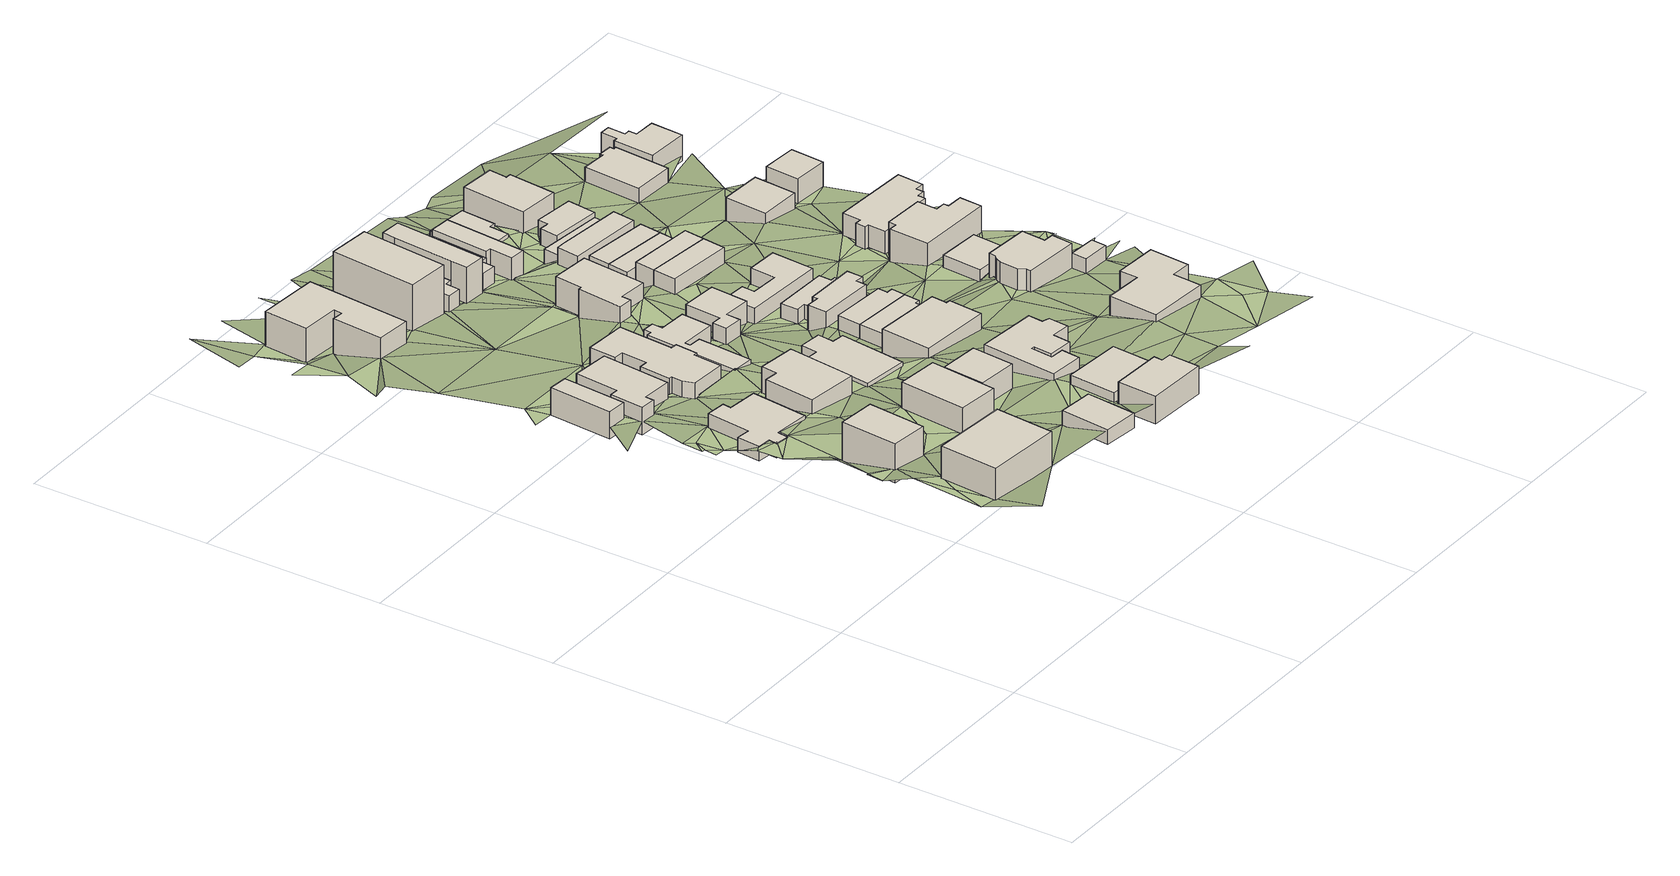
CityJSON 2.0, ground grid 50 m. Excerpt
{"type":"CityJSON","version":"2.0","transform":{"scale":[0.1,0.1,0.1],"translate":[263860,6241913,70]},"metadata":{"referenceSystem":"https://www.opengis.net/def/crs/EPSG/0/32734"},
"CityObjects":{
"building1":{"type":"Building","attributes":{"address":"Upper Cambridge Street Walmer Estate Cape Town","building":"house","building:levels":"3","footprint":{"type":"Polygon"},"plus_code":"CFX7XVXF+X6X","ground_height":111.59,"building_height":9.7,"roof_height":121.29},"geometry":[{"type":"Solid","lod":"1","boundaries":[[[[0,1,2,3]],[[1,4,5,2]],[[4,6,7,5]],[[6,0,3,7]],[[3,2,5,7]],[[6,4,1,0]]]]}]},
"building2":{"type":"Building","attributes":{"address":"22 Eden Road Walmer Estate Cape Town","building":"house","building:levels":"2","footprint":{"type":"Polygon"},"plus_code":"CFX6X7X4+X8X","ground_height":108.6,"building_height":6.9,"roof_height":115.5},"geometry":[{"type":"Solid","lod":"1","boundaries":[[[[8,9,10,11]],[[9,12,13,10]],[[12,14,15,13]],[[14,8,11,15]],[[11,10,13,15]],[[14,12,9,8]]]]}]},
"building3":{"type":"Building","attributes":{"address":"21 Eden Road Walmer Estate Cape Town","building":"house","building:levels":"1","footprint":{"type":"Polygon"},"plus_code":"CFX8XQXM+XQX","ground_height":100.11,"building_height":4.1,"roof_height":104.21},"geometry":[{"type":"Solid","lod":"1","boundaries":[[[[16,17,18,19]],[[17,20,21,18]],[[20,22,23,21]],[[22,24,25,23]],[[24,26,27,25]],[[26,28,29,27]],[[28,30,31,29]],[[30,32,33,31]],[[32,34,35,33]],[[34,36,37,35]],[[36,38,39,37]],[[38,16,19,39]],[[19,18,21,23,25,27,29,31,33,35,37,39]],[[38,36,34,32,30,28,26,24,22,20,17,16]]]]}]},
"building4":{"type":"Building","attributes":{"address":"92 Chester Road Walmer Estate Cape Town","building":"house","building:levels":"1","footprint":{"type":"Polygon"},"plus_code":"CCXQXFX4+XJV","ground_height":97.22,"building_height":4.1,"roof_height":101.32},"geometry":[{"type":"Solid","lod":"1","boundaries":[[[[40,41,42,43]],[[41,44,45,42]],[[44,46,47,45]],[[46,40,43,47]],[[43,42,45,47]],[[46,44,41,40]]]]}]},
"building5":{"type":"Building","attributes":{"address":"43 Upper Cambridge Street Walmer Estate Cape Town","building":"house","building:levels":"1","footprint":{"type":"Polygon"},"plus_code":"CGXXXPXM+XVX","ground_height":109.91,"building_height":4.1,"roof_height":114.01},"geometry":[{"type":"Solid","lod":"1","boundaries":[[[[48,49,50,51]],[[49,52,53,50]],[[52,54,55,53]],[[54,48,51,55]],[[51,50,53,55]],[[54,52,49,48]]]]}]},
"building6":{"type":"Building","attributes":{"address":"28 Eden Road Walmer Estate Cape Town","building":"house","building:levels":"2","footprint":{"type":"Polygon"},"plus_code":"CGXFXCX3+XGR","ground_height":107.46,"building_height":6.9,"roof_height":114.36},"geometry":[{"type":"Solid","lod":"1","boundaries":[[[[56,57,58,59]],[[57,60,61,58]],[[60,62,63,61]],[[62,56,59,63]],[[59,58,61,63]],[[62,60,57,56]]]]}]},
"building7":{"type":"Building","attributes":{"address":"94 Chester Road Walmer Estate Cape Town","building":"house","building:levels":"1","footprint":{"type":"Polygon"},"plus_code":"CFX9XGXM+XHV","ground_height":96.79,"building_height":4.1,"roof_height":100.89},"geometry":[{"type":"Solid","lod":"1","boundaries":[[[[64,65,66,67]],[[65,68,69,66]],[[68,70,71,69]],[[70,72,73,71]],[[72,74,75,73]],[[74,76,77,75]],[[76,78,79,77]],[[78,64,67,79]],[[67,66,69,71,73,75,77,79]],[[78,76,74,72,70,68,65,64]]]]}]},
"building8":{"type":"Building","attributes":{"address":"23 Eden Road Walmer Estate Cape Town","building":"house","building:levels":"2","footprint":{"type":"Polygon"},"plus_code":"CGX5XXX7+X3X","ground_height":100.11,"building_height":6.9,"roof_height":107.01},"geometry":[{"type":"Solid","lod":"1","boundaries":[[[[80,81,82,83]],[[81,84,85,82]],[[84,86,87,85]],[[86,88,89,87]],[[88,90,91,89]],[[90,80,83,91]],[[83,82,85,87,89,91]],[[90,88,86,84,81,80]]]]}]},
"building9":{"type":"Building","attributes":{"address":"30 Eden Road Walmer Estate Cape Town","building":"house","building:levels":"2","footprint":{"type":"Polygon"},"plus_code":"CHX5X6XF+XQR","ground_height":105.94,"building_height":6.9,"roof_height":112.84},"geometry":[{"type":"Solid","lod":"1","boundaries":[[[[92,93,94,95]],[[93,96,97,94]],[[96,98,99,97]],[[98,92,95,99]],[[95,94,97,99]],[[98,96,93,92]]]]}]},
"building10":{"type":"Building","attributes":{"address":"96 Chester Road Walmer Estate Cape Town","building":"house","building:levels":"1","footprint":{"type":"Polygon"},"plus_code":"CFXXXPX4+XXV","ground_height":96.79,"building_height":4.1,"roof_height":100.89},"geometry":[{"type":"Solid","lod":"1","boundaries":[[[[100,101,102,103]],[[101,104,105,102]],[[104,106,107,105]],[[106,108,109,107]],[[108,110,111,109]],[[110,112,113,111]],[[112,114,115,113]],[[114,116,117,115]],[[116,118,119,117]],[[118,120,121,119]],[[120,122,123,121]],[[122,124,125,123]],[[124,126,127,125]],[[126,128,129,127]],[[128,100,103,129]],[[103,102,105,107,109,111,113,115,117,119,121,123,125,127,129]],[[128,126,124,122,120,118,116,114,112,110,108,106,104,101,100]]]]}]},
"building11":{"type":"Building","attributes":{"address":"94 Upper Melbourne Road Walmer Estate Cape Town","building":"house","building:levels":"1","footprint":{"type":"Polygon"},"plus_code":"CHXXXRXX+XHV","ground_height":111.67,"building_height":4.1,"roof_height":115.77},"geometry":[{"type":"Solid","lod":"1","boundaries":[[[[130,131,132,133]],[[131,134,135,132]],[[134,136,137,135]],[[136,138,139,137]],[[138,140,141,139]],[[140,130,133,141]],[[133,132,135,137,139,141]],[[140,138,136,134,131,130]]]]}]},
"building12":{"type":"Building","attributes":{"address":"92 Upper Melbourne Road Walmer Estate Cape Town","building":"house","building:levels":"1","footprint":{"type":"Polygon"},"plus_code":"CJX2XPX6+XVX","ground_height":107.97,"building_height":4.1,"roof_height":112.07},"geometry":[{"type":"Solid","lod":"1","boundaries":[[[[142,143,144,145]],[[143,146,147,144]],[[146,148,149,147]],[[148,142,145,149]],[[145,144,147,149]],[[148,146,143,142]]]]}]},
"building13":{"type":"Building","attributes":{"address":"25 Eden Road Walmer Estate Cape Town","building":"house","building:levels":"1","footprint":{"type":"Polygon"},"plus_code":"CHX5X7X4+XCR","ground_height":98.59,"building_height":4.1,"roof_height":102.69},"geometry":[{"type":"Solid","lod":"1","boundaries":[[[[150,151,152,153]],[[151,154,155,152]],[[154,156,157,155]],[[156,158,159,157]],[[158,160,161,159]],[[160,162,163,161]],[[162,164,165,163]],[[164,166,167,165]],[[166,168,169,167]],[[168,150,153,169]],[[153,152,155,157,159,161,163,165,167,169]],[[168,166,164,162,160,158,156,154,151,150]]]]}]},
"building14":{"type":"Building","attributes":{"address":"Barron Court 40 Coronation Road Walmer Estate Cape Town","building":"apartments","building:levels":"3","footprint":{"type":"Polygon"},"plus_code":"CFXHXQXJ+X5W","ground_height":81.25,"building_height":9.7,"roof_height":90.95},"geometry":[{"type":"Solid","lod":"1","boundaries":[[[[170,171,172,173]],[[171,174,175,172]],[[174,176,177,175]],[[176,178,179,177]],[[178,180,181,179]],[[180,182,183,181]],[[182,184,185,183]],[[184,170,173,185]],[[173,172,175,177,179,181,183,185]],[[184,182,180,178,176,174,171,170]]]]}]},
"building15":{"type":"Building","attributes":{"address":"98 Chester Road Walmer Estate Cape Town","building":"house","building:levels":"1","footprint":{"type":"Polygon"},"plus_code":"CGXGXPX3+XHX","ground_height":95.48,"building_height":4.1,"roof_height":99.58},"geometry":[{"type":"Solid","lod":"1","boundaries":[[[[186,187,188,189]],[[187,190,191,188]],[[190,192,193,191]],[[192,194,195,193]],[[194,196,197,195]],[[196,198,199,197]],[[198,200,201,199]],[[200,202,203,201]],[[202,204,205,203]],[[204,206,207,205]],[[206,208,209,207]],[[208,186,189,209]],[[189,188,191,193,195,197,199,201,203,205,207,209]],[[208,206,204,202,200,198,196,194,192,190,187,186]]]]}]},
"building16":{"type":"Building","attributes":{"address":"90 Upper Melbourne Road Walmer Estate Cape Town","building":"house","building:levels":"2","footprint":{"type":"Polygon"},"plus_code":"CJX8X9XM+XWW","ground_height":104.28,"building_height":6.9,"roof_height":111.18},"geometry":[{"type":"Solid","lod":"1","boundaries":[[[[210,211,212,213]],[[211,214,215,212]],[[214,216,217,215]],[[216,218,219,217]],[[218,220,221,219]],[[220,222,223,221]],[[222,224,225,223]],[[224,226,227,225]],[[226,228,229,227]],[[228,230,231,229]],[[230,232,233,231]],[[232,234,235,233]],[[234,236,237,235]],[[236,210,213,237]],[[213,212,215,217,219,221,223,225,227,229,231,233,235,237]],[[236,234,232,230,228,226,224,222,220,218,216,214,211,210]]]]}]},
"building17":{"type":"Building","attributes":{"address":"100 Chester Road Walmer Estate Cape Town","building":"house","building:levels":"1","footprint":{"type":"Polygon"},"plus_code":"CHXGXHX4+XVR","ground_height":95.48,"building_height":4.1,"roof_height":99.58},"geometry":[{"type":"Solid","lod":"1","boundaries":[[[[238,239,240,241]],[[239,242,243,240]],[[242,244,245,243]],[[244,246,247,245]],[[246,248,249,247]],[[248,250,251,249]],[[250,252,253,251]],[[252,238,241,253]],[[241,240,243,245,247,249,251,253]],[[252,250,248,246,244,242,239,238]]]]}]},
"building18":{"type":"Building","attributes":{"address":"88 Eden Road Walmer Estate Cape Town","building":"house","building:levels":"1","footprint":{"type":"Polygon"},"plus_code":"CJX7X6X4+X2W","ground_height":100.4,"building_height":4.1,"roof_height":104.5},"geometry":[{"type":"Solid","lod":"1","boundaries":[[[[254,255,256,257]],[[255,258,259,256]],[[258,260,261,259]],[[260,262,263,261]],[[262,264,265,263]],[[264,254,257,265]],[[257,256,259,261,263,265]],[[264,262,260,258,255,254]]]]}]},
"building19":{"type":"Building","attributes":{"address":"42 Coronation Road Walmer Estate Cape Town","building":"house","building:levels":"4","footprint":{"type":"Polygon"},"plus_code":"CGX8XHX6+X9V","ground_height":85.18,"building_height":12.5,"roof_height":97.68},"geometry":[{"type":"Solid","lod":"1","boundaries":[[[[266,267,268,269]],[[267,270,271,268]],[[270,272,273,271]],[[272,266,269,273]],[[269,268,271,273]],[[272,270,267,266]]]]}]},
"building20":{"type":"Building","attributes":{"address":"86 Upper Melbourne Road Walmer Estate Cape Town","building":"house","building:levels":"1","footprint":{"type":"Polygon"},"plus_code":"CJXCX6X5+XVW","ground_height":96.75,"building_height":4.1,"roof_height":100.85},"geometry":[{"type":"Solid","lod":"1","boundaries":[[[[274,275,276,277]],[[275,278,279,276]],[[278,280,281,279]],[[280,282,283,281]],[[282,284,285,283]],[[284,274,277,285]],[[277,276,279,281,283,285]],[[284,282,280,278,275,274]]]]}]},
"building21":{"type":"Building","attributes":{"address":"63 Chester Road Walmer Estate Cape Town","building":"house","building:levels":"1","footprint":{"type":"Polygon"},"plus_code":"CHX9XGX6+XHR","ground_height":92.16,"building_height":4.1,"roof_height":96.26},"geometry":[{"type":"Solid","lod":"1","boundaries":[[[[286,287,288,289]],[[287,290,291,288]],[[290,292,293,291]],[[292,294,295,293]],[[294,296,297,295]],[[296,298,299,297]],[[298,300,301,299]],[[300,286,289,301]],[[289,288,291,293,295,297,299,301]],[[300,298,296,294,292,290,287,286]]]]}]},
"building22":{"type":"Building","attributes":{"address":"84 Upper Melbourne Road Walmer Estate Cape Town","building":"house","building:levels":"1","footprint":{"type":"Polygon"},"plus_code":"CJXCX8X9+X7V","ground_height":96.75,"building_height":4.1,"roof_height":100.85},"geometry":[{"type":"Solid","lod":"1","boundaries":[[[[275,274,277,276]],[[274,302,303,277]],[[302,304,305,303]],[[304,306,307,305]],[[306,308,309,307]],[[308,275,276,309]],[[276,277,303,305,307,309]],[[308,306,304,302,274,275]]]]}]},
"building23":{"type":"Building","attributes":{"address":"46 Coronation Road Walmer Estate Cape Town","building":"house","building:levels":"1","footprint":{"type":"Polygon"},"plus_code":"CGXRXMXX+XQX","ground_height":84.27,"building_height":4.1,"roof_height":88.37},"geometry":[{"type":"Solid","lod":"1","boundaries":[[[[310,311,312,313]],[[311,314,315,312]],[[314,316,317,315]],[[316,318,319,317]],[[318,320,321,319]],[[320,310,313,321]],[[313,312,315,317,319,321]],[[320,318,316,314,311,310]]]]}]},
"building24":{"type":"Building","attributes":{"address":"82 Upper Melbourne Road Walmer Estate Cape Town","building":"house","building:levels":"1","footprint":{"type":"Polygon"},"plus_code":"CJXFX7XW+XQW","ground_height":96.75,"building_height":4.1,"roof_height":100.85},"geometry":[{"type":"Solid","lod":"1","boundaries":[[[[322,323,324,325,326,327]],[[323,328,329,325,324]],[[328,330,331,329]],[[330,332,333,331]],[[332,334,335,333]],[[334,336,337,335]],[[336,338,339,337]],[[338,322,327,326,339]],[[326,325,329,331,333,335,337,339]],[[338,336,334,332,330,328,323,322]]]]}]},
"building25":{"type":"Building","attributes":{"address":"80 Upper Melbourne Road Walmer Estate Cape Town","building":"house","building:levels":"1","footprint":{"type":"Polygon"},"plus_code":"CJXFX5XP+XMV","ground_height":93.69,"building_height":4.1,"roof_height":97.79},"geometry":[{"type":"Solid","lod":"1","boundaries":[[[[322,340,341,327]],[[340,342,343,341]],[[342,344,345,343]],[[344,346,347,345]],[[346,348,349,347]],[[348,350,351,349]],[[350,323,324,351]],[[323,322,327,324]],[[327,341,343,345,347,349,351,324]],[[323,350,348,346,344,342,340,322]]]]}]},
"building26":{"type":"Building","attributes":{"address":"48 Coronation Road Walmer Estate Cape Town","building":"house","building:levels":"3","footprint":{"type":"Polygon"},"plus_code":"CHX4XJX2+XJV","ground_height":84.27,"building_height":9.7,"roof_height":93.97},"geometry":[{"type":"Solid","lod":"1","boundaries":[[[[310,320,321,352,353,313]],[[320,354,355,352,321]],[[354,356,357,355]],[[356,358,359,357]],[[358,360,361,359]],[[360,310,313,353,361]],[[353,352,355,357,359,361]],[[360,358,356,354,320,310]]]]}]},
"building27":{"type":"Building","attributes":{"address":"Sunny Haven Educare 78 Upper Melbourne Road Walmer Estate Cape Town","building":"kindergarten","building:levels":"1","footprint":{"type":"Polygon"},"plus_code":"CJXQX4XP+XPX","ground_height":93.69,"building_height":4.1,"roof_height":97.79},"geometry":[{"type":"Solid","lod":"1","boundaries":[[[[362,363,364,365]],[[363,366,367,364]],[[366,368,369,367]],[[368,370,371,369]],[[370,372,373,371]],[[372,374,375,373]],[[374,376,377,375]],[[376,362,365,377]],[[365,364,367,369,371,373,375,377]],[[376,374,372,370,368,366,363,362]]]]}]},
"building28":{"type":"Building","attributes":{"address":"50 Coronation Road Walmer Estate Cape Town","building":"house","building:levels":"1","footprint":{"type":"Polygon"},"plus_code":"CHXGX3X5+XXV","ground_height":84.27,"building_height":4.1,"roof_height":88.37},"geometry":[{"type":"Solid","lod":"1","boundaries":[[[[378,379,380,381]],[[379,382,383,380]],[[382,384,385,383]],[[384,386,387,385]],[[386,388,389,387]],[[388,378,381,389]],[[381,380,383,385,387,389]],[[388,386,384,382,379,378]]]]}]},
"building29":{"type":"Building","attributes":{"address":"76 Chester Road Walmer Estate Cape Town","building":"house","building:levels":"1","footprint":{"type":"Polygon"},"plus_code":"CJXGXCX4+XCR","ground_height":90.75,"building_height":4.1,"roof_height":94.85},"geometry":[{"type":"Solid","lod":"1","boundaries":[[[[390,391,392,393]],[[391,394,395,392]],[[394,396,397,395]],[[396,390,393,397]],[[393,392,395,397]],[[396,394,391,390]]]]}]},
"building30":{"type":"Building","attributes":{"address":"52 Coronation Road Walmer Estate Cape Town","building":"house","building:levels":"2","footprint":{"type":"Polygon"},"plus_code":"CHXQXXX8+X6R","ground_height":83.33,"building_height":6.9,"roof_height":90.23},"geometry":[{"type":"Solid","lod":"1","boundaries":[[[[398,399,389,400,401,381]],[[399,402,403,400,389]],[[402,404,405,403]],[[404,406,407,405]],[[406,408,409,407]],[[408,398,381,401,409]],[[401,400,403,405,407,409]],[[408,406,404,402,399,398]]]]}]},
"building31":{"type":"Building","attributes":{"address":"34 Eden Road Walmer Estate Cape Town","building":"house","building:levels":"2","footprint":{"type":"Polygon"},"plus_code":"CPX7XVXJ+X8V","ground_height":100.74,"building_height":6.9,"roof_height":107.64},"geometry":[{"type":"Solid","lod":"1","boundaries":[[[[410,411,412,413]],[[411,414,415,412]],[[414,416,417,415]],[[416,418,419,417]],[[418,420,421,419]],[[420,422,423,421]],[[422,424,425,423]],[[424,410,413,425]],[[413,412,415,417,419,421,423,425]],[[424,422,420,418,416,414,411,410]]]]}]},
"building32":{"type":"Building","attributes":{"address":"74 Upper Melbourne Road Walmer Estate Cape Town","building":"house","building:levels":"1","footprint":{"type":"Polygon"},"plus_code":"CJXHX3XV+X2W","ground_height":90.75,"building_height":4.1,"roof_height":94.85},"geometry":[{"type":"Solid","lod":"1","boundaries":[[[[426,427,397,393]],[[427,428,429,397]],[[428,430,431,429]],[[430,426,393,431]],[[393,397,429,431]],[[430,428,427,426]]]]}]},
"building33":{"type":"Building","attributes":{"address":"72 Upper Melbourne Road Walmer Estate Cape Town","building":"house","building:levels":"1","footprint":{"type":"Polygon"},"plus_code":"CJXHXGXX+XJV","ground_height":87.23,"building_height":4.1,"roof_height":91.33},"geometry":[{"type":"Solid","lod":"1","boundaries":[[[[432,433,434,435]],[[433,436,437,434]],[[436,438,439,437]],[[438,432,435,439]],[[435,434,437,439]],[[438,436,433,432]]]]}]},
"building34":{"type":"Building","attributes":{"address":"70 Upper Melbourne Road Walmer Estate Cape Town","building":"house","building:levels":"1","footprint":{"type":"Polygon"},"plus_code":"CJXJX7X8+X4W","ground_height":87.23,"building_height":4.1,"roof_height":91.33},"geometry":[{"type":"Solid","lod":"1","boundaries":[[[[432,438,439,435]],[[438,440,441,439]],[[440,442,443,441]],[[442,432,435,443]],[[435,439,441,443]],[[442,440,438,432]]]]}]},
"building35":{"type":"Building","attributes":{"address":"68 Upper Melbourne Road Walmer Estate Cape Town","building":"house","building:levels":"1","footprint":{"type":"Polygon"},"plus_code":"CJXJX7XP+XPV","ground_height":87.23,"building_height":4.1,"roof_height":91.33},"geometry":[{"type":"Solid","lod":"1","boundaries":[[[[444,445,446,447,448,449]],[[445,450,451,447,446]],[[450,452,453,451]],[[452,454,455,453]],[[454,444,449,448,455]],[[448,447,451,453,455]],[[454,452,450,445,444]]]]}]},
"building36":{"type":"Building","attributes":{"address":"Coronation Road Walmer Estate Cape Town","building":"house","building:levels":"1","footprint":{"type":"Polygon"},"plus_code":"CJX6X3X9+X3X","ground_height":79.65,"building_height":4.1,"roof_height":83.75},"geometry":[{"type":"Solid","lod":"1","boundaries":[[[[456,457,458,459]],[[457,460,461,458]],[[460,462,463,461]],[[462,464,465,463]],[[464,466,467,465]],[[466,456,459,467]],[[459,458,461,463,465,467]],[[466,464,462,460,457,456]]]]}]},
"building37":{"type":"Building","attributes":{"address":"85 Upper Melbourne Road Walmer Estate Cape Town","building":"house","building:levels":"2","footprint":{"type":"Polygon"},"plus_code":"CPX6XHX3+XFV","ground_height":97.58,"building_height":6.9,"roof_height":104.48},"geometry":[{"type":"Solid","lod":"1","boundaries":[[[[468,469,470,471,472]],[[469,473,474,471,470]],[[473,475,476,474]],[[475,477,478,476]],[[477,479,480,478]],[[479,481,482,480]],[[481,483,484,482]],[[483,485,486,484]],[[485,487,488,486]],[[487,489,490,488]],[[489,468,472,490]],[[472,471,474,476,478,480,482,484,486,488,490]],[[489,487,485,483,481,479,477,475,473,469,468]]]]}]},
"building38":{"type":"Building","attributes":{"address":"66 Upper Melbourne Road Walmer Estate Cape Town","building":"house","building:levels":"1","footprint":{"type":"Polygon"},"plus_code":"CJXPX4X9+XHR","ground_height":83.33,"building_height":4.1,"roof_height":87.43},"geometry":[{"type":"Solid","lod":"1","boundaries":[[[[491,492,493,449]],[[492,494,495,493]],[[494,496,446,495]],[[496,491,449,446]],[[449,493,495,446]],[[496,494,492,491]]]]}]},
"building39":{"type":"Building","attributes":{"address":"83 Upper Melbourne Road Walmer Estate Cape Town","building":"house","building:levels":"1","footprint":{"type":"Polygon"},"plus_code":"CPX7XMXX+XVX","ground_height":94.77,"building_height":4.1,"roof_height":98.87},"geometry":[{"type":"Solid","lod":"1","boundaries":[[[[497,498,499,500]],[[498,501,502,499]],[[501,503,504,502]],[[503,497,500,504]],[[500,499,502,504]],[[503,501,498,497]]]]}]},
"building40":{"type":"Building","attributes":{"address":"Coronation Road Walmer Estate Cape Town","building":"house","building:levels":"1","footprint":{"type":"Polygon"},"plus_code":"CJXGX7XM+X4X","ground_height":79.65,"building_height":4.1,"roof_height":83.75},"geometry":[{"type":"Solid","lod":"1","boundaries":[[[[466,505,506,467]],[[505,507,508,506]],[[507,509,510,508]],[[509,511,512,510]],[[511,456,459,512]],[[456,466,467,459]],[[467,506,508,510,512,459]],[[456,511,509,507,505,466]]]]}]},
"building41":{"type":"Building","attributes":{"address":"Cape Town","building":"house","building:levels":"1","footprint":{"type":"Polygon"},"plus_code":"CJXXX3XX+X7X","ground_height":83.33,"building_height":4.1,"roof_height":87.43},"geometry":[{"type":"Solid","lod":"1","boundaries":[[[[513,514,515,516]],[[514,517,518,515]],[[517,519,520,518]],[[519,521,522,520]],[[521,523,524,522]],[[523,513,516,524]],[[516,515,518,520,522,524]],[[523,521,519,517,514,513]]]]}]},
"building42":{"type":"Building","attributes":{"address":"Walmer Estate Cape Town","building":"garage","building:levels":"1","footprint":{"type":"Polygon"},"plus_code":"CPXVXVX2+X5X","ground_height":97.58,"building_height":4.1,"roof_height":101.68},"geometry":[{"type":"Solid","lod":"1","boundaries":[[[[469,525,526,470]],[[525,527,528,526]],[[527,529,530,528]],[[529,469,470,530]],[[470,526,528,530]],[[529,527,525,469]]]]}]},
"building43":{"type":"Building","attributes":{"address":"81 Upper Melbourne Road Walmer Estate Cape Town","building":"house","building:levels":"2","footprint":{"type":"Polygon"},"plus_code":"CPX9XFXJ+XWR","ground_height":94.77,"building_height":6.9,"roof_height":101.67},"geometry":[{"type":"Solid","lod":"1","boundaries":[[[[531,532,533,534]],[[532,535,536,533]],[[535,537,538,536]],[[537,539,540,538]],[[539,541,542,540]],[[541,543,544,542]],[[543,545,546,544]],[[545,547,548,546]],[[547,549,550,548]],[[549,531,534,550]],[[534,533,536,538,540,542,544,546,548,550]],[[549,547,545,543,541,539,537,535,532,531]]]]}]},
"building44":{"type":"Building","attributes":{"address":"60 Coronation Road Cape Town","building":"retail","building:levels":"2","footprint":{"type":"Polygon"},"plus_code":"CMX2XQXM+XQW","ground_height":81.94,"building_height":6.9,"roof_height":88.84},"geometry":[{"type":"Solid","lod":"1","boundaries":[[[[551,552,553,554]],[[552,555,556,553]],[[555,557,558,556]],[[557,559,560,558]],[[559,561,562,560]],[[561,551,554,562]],[[554,553,556,558,560,562]],[[561,559,557,555,552,551]]]]}]},
"building45":{"type":"Building","attributes":{"address":"104 Chester Road Walmer Estate Cape Town","building":"house","building:levels":"2","footprint":{"type":"Polygon"},"plus_code":"CPXMX3XQ+X5X","ground_height":91.71,"building_height":6.9,"roof_height":98.61},"geometry":[{"type":"Solid","lod":"1","boundaries":[[[[563,564,565,566]],[[564,567,568,565]],[[567,569,570,568]],[[569,571,572,570]],[[571,573,574,572]],[[573,575,576,574]],[[575,577,578,576]],[[577,579,580,578]],[[579,581,582,580]],[[581,583,584,582]],[[583,585,586,584]],[[585,587,588,586]],[[587,589,590,588]],[[589,563,566,590]],[[566,565,568,570,572,574,576,578,580,582,584,586,588,590]],[[589,587,585,583,581,579,577,575,573,571,569,567,564,563]]]]}]},
"building46":{"type":"Building","attributes":{"address":"65 Chester Road Walmer Estate Cape Town","building":"house","building:levels":"1","footprint":{"type":"Polygon"},"plus_code":"CPXCX3X6+X5W","ground_height":88.01,"building_height":4.1,"roof_height":92.11},"geometry":[{"type":"Solid","lod":"1","boundaries":[[[[591,592,593,594]],[[592,595,596,593]],[[595,597,598,596]],[[597,591,594,598]],[[594,593,596,598]],[[597,595,592,591]]]]}]},
"building47":{"type":"Building","attributes":{"address":"67 Chester Road Walmer Estate Cape Town","building":"house","building:levels":"2","footprint":{"type":"Polygon"},"plus_code":"CQX2XPX9+X6W","ground_height":88.01,"building_height":6.9,"roof_height":94.91},"geometry":[{"type":"Solid","lod":"1","boundaries":[[[[599,600,601,602]],[[600,603,604,601]],[[603,605,606,604]],[[605,599,602,606]],[[602,601,604,606]],[[605,603,600,599]]]]}]},
"building48":{"type":"Building","attributes":{"address":"62 Coronation Road Walmer Estate Cape Town","building":"house","building:levels":"1","footprint":{"type":"Polygon"},"plus_code":"CPXHX8XF+XVV","ground_height":80.34,"building_height":4.1,"roof_height":84.44},"geometry":[{"type":"Solid","lod":"1","boundaries":[[[[607,608,609,610]],[[608,611,612,609]],[[611,613,614,612]],[[613,615,616,614]],[[615,617,618,616]],[[617,619,620,618]],[[619,621,622,620]],[[621,607,610,622]],[[610,609,612,614,616,618,620,622]],[[621,619,617,615,613,611,608,607]]]]}]},
"building49":{"type":"Building","attributes":{"address":"64 Coronation Road Walmer Estate Cape Town","building":"house","building:levels":"1","footprint":{"type":"Polygon"},"plus_code":"CQX7XMXG+X7V","ground_height":80.34,"building_height":4.1,"roof_height":84.44},"geometry":[{"type":"Solid","lod":"1","boundaries":[[[[623,624,625,626]],[[624,627,628,625]],[[627,629,630,628]],[[629,631,632,630]],[[631,633,634,632]],[[633,635,636,634]],[[635,637,638,636]],[[637,639,640,638]],[[639,641,642,640]],[[641,623,626,642]],[[626,625,628,630,632,634,636,638,640,642]],[[641,639,637,635,633,631,629,627,624,623]]]]}]},
"terrain1":{"type":"TINRelief","geometry":[{"type":"CompositeSurface","lod":"1","boundaries":[[[643,644,645]],[[644,643,646]],[[646,647,644]],[[646,643,648]],[[647,646,648]],[[643,645,0]],[[649,647,648]],[[650,647,649]],[[650,651,652]],[[652,651,653]],[[650,649,651]],[[649,653,651]],[[9,653,649]],[[654,653,9]],[[655,649,648]],[[654,9,656]],[[655,648,1]],[[657,656,658]],[[659,657,658]],[[657,659,660]],[[661,662,663]],[[9,664,656]],[[657,660,661]],[[665,666,662]],[[665,667,666]],[[665,662,661]],[[656,664,658]],[[659,658,668]],[[661,660,669]],[[0,670,1]],[[664,9,671]],[[665,661,672]],[[672,667,665]],[[673,674,675]],[[672,661,669]],[[671,655,676]],[[677,655,1]],[[675,667,672]],[[670,0,49]],[[677,676,655]],[[678,664,679]],[[49,1,670]],[[671,680,664]],[[673,675,681]],[[49,0,682]],[[664,680,679]],[[683,675,672]],[[684,40,685]],[[686,671,676]],[[672,20,683]],[[681,675,687]],[[1,62,677]],[[686,676,677]],[[671,686,680]],[[687,46,681]],[[685,40,46]],[[1,49,62]],[[16,20,17]],[[688,679,680]],[[687,689,690]],[[691,679,688]],[[690,685,46]],[[683,20,692]],[[46,687,690]],[[683,693,694]],[[679,691,16]],[[695,20,16]],[[695,692,20]],[[680,696,688]],[[692,693,683]],[[686,696,680]],[[16,691,695]],[[49,697,62]],[[691,698,695]],[[49,48,697]],[[699,685,700]],[[700,685,690]],[[693,692,701]],[[693,701,702]],[[703,692,695]],[[698,703,695]],[[701,704,702]],[[693,702,705]],[[62,92,56]],[[706,707,699]],[[706,708,707]],[[709,710,48]],[[710,709,711]],[[712,713,714]],[[705,64,693]],[[686,56,715]],[[715,696,686]],[[690,64,101]],[[62,697,716]],[[62,93,92]],[[92,98,56]],[[708,706,712]],[[692,703,717]],[[697,48,718]],[[104,64,705]],[[101,700,690]],[[719,48,710]],[[705,720,106]],[[106,104,705]],[[64,104,101]],[[721,692,717]],[[718,48,719]],[[716,93,62]],[[98,722,56]],[[717,703,80]],[[716,697,718]],[[696,715,723]],[[180,713,712]],[[724,699,700]],[[724,706,699]],[[56,722,715]],[[725,726,713]],[[696,723,80]],[[723,715,727]],[[721,717,728]],[[719,710,136]],[[180,712,706]],[[721,728,729]],[[713,180,725]],[[96,722,98]],[[726,730,731]],[[80,732,717]],[[700,101,100]],[[80,723,160]],[[733,726,725]],[[717,734,728]],[[722,735,715]],[[736,93,716]],[[737,716,718]],[[730,726,733]],[[734,738,728]],[[93,736,96]],[[734,739,738]],[[156,80,160]],[[732,80,156]],[[719,136,143]],[[100,739,734]],[[725,180,176]],[[724,740,706]],[[160,158,156]],[[96,741,722]],[[742,743,744]],[[100,734,186]],[[722,741,735]],[[131,136,134]],[[146,737,718]],[[176,180,178]],[[734,187,186]],[[736,741,96]],[[220,218,224]],[[136,131,143]],[[216,224,218]],[[732,745,742]],[[186,208,100]],[[746,700,100]],[[220,224,222]],[[747,743,742]],[[748,740,724]],[[749,732,156]],[[724,700,750]],[[224,216,226]],[[216,737,226]],[[751,740,748]],[[732,749,745]],[[737,146,226]],[[735,741,255]],[[745,747,742]],[[100,208,752]],[[150,735,255]],[[753,754,208]],[[154,151,150]],[[733,170,755]],[[154,749,156]],[[740,751,756]],[[741,736,236]],[[745,757,747]],[[748,724,758]],[[750,700,746]],[[756,170,740]],[[754,747,757]],[[759,143,131]],[[752,746,100]],[[146,230,226]],[[208,754,752]],[[748,760,751]],[[230,228,226]],[[761,754,757]],[[278,150,255]],[[154,150,308]],[[756,751,760]],[[762,146,143]],[[724,763,758]],[[761,764,754]],[[150,278,275]],[[765,724,750]],[[749,154,330]],[[724,765,763]],[[754,764,752]],[[756,760,170]],[[275,308,150]],[[308,766,154]],[[767,741,236]],[[759,131,768]],[[769,770,749]],[[234,232,236]],[[154,766,330]],[[746,752,771]],[[760,772,170]],[[230,146,773]],[[278,255,774]],[[762,143,759]],[[775,769,749]],[[749,348,775]],[[764,776,752]],[[348,749,330]],[[776,771,752]],[[777,765,750]],[[778,232,230]],[[779,771,776]],[[773,146,762]],[[311,758,763]],[[769,775,780]],[[765,777,781]],[[236,232,778]],[[764,238,776]],[[763,765,782]],[[763,782,783]],[[769,780,238]],[[775,348,346]],[[323,348,330]],[[278,774,280]],[[328,323,330]],[[308,784,766]],[[272,758,311]],[[236,778,767]],[[350,348,323]],[[783,782,785]],[[786,783,785]],[[765,781,787]],[[765,787,782]],[[238,780,788]],[[272,789,760]],[[778,230,773]],[[790,791,774]],[[792,776,238]],[[284,774,791]],[[308,306,784]],[[793,762,759]],[[280,774,284]],[[346,794,775]],[[272,311,360]],[[282,280,284]],[[787,781,795]],[[791,767,796]],[[797,238,788]],[[788,798,799]],[[360,311,310]],[[800,776,792]],[[795,781,294]],[[792,238,797]],[[801,787,802]],[[803,272,360]],[[804,294,776]],[[767,778,796]],[[776,800,430]],[[778,773,805]],[[304,302,306]],[[806,789,272]],[[801,379,787]],[[430,804,776]],[[272,803,806]],[[807,788,799]],[[802,787,795]],[[762,808,773]],[[306,302,809]],[[809,784,306]],[[284,791,810]],[[788,807,797]],[[346,344,794]],[[811,784,809]],[[787,379,358]],[[358,803,360]],[[808,762,793]],[[812,294,804]],[[274,284,813]],[[802,814,815]],[[294,816,795]],[[817,802,795]],[[813,302,274]],[[817,814,802]],[[796,810,791]],[[294,812,818]],[[778,805,411]],[[816,294,818]],[[344,342,340]],[[813,809,302]],[[796,778,819]],[[797,820,792]],[[794,344,340]],[[816,821,795]],[[379,378,358]],[[795,821,822]],[[797,807,820]],[[778,411,819]],[[284,810,823]],[[824,803,358]],[[803,824,806]],[[411,805,414]],[[284,825,813]],[[430,436,804]],[[823,825,284]],[[826,796,819]],[[821,827,822]],[[810,796,826]],[[828,808,793]],[[807,362,820]],[[322,809,829]],[[794,340,830]],[[322,829,340]],[[819,831,826]],[[457,358,378]],[[832,827,821]],[[833,793,834]],[[822,835,836]],[[836,408,822]],[[793,833,828]],[[822,827,837]],[[794,830,362]],[[835,822,837]],[[809,813,829]],[[816,818,454]],[[358,457,824]],[[838,436,430]],[[378,408,457]],[[835,839,836]],[[823,840,841]],[[808,424,422]],[[841,825,823]],[[842,808,828]],[[525,819,411]],[[836,457,408]],[[830,340,829]],[[825,843,813]],[[844,835,837]],[[845,837,827]],[[842,424,808]],[[820,362,846]],[[813,843,847]],[[842,828,833]],[[829,813,847]],[[846,362,830]],[[818,440,454]],[[396,820,846]],[[837,848,844]],[[849,837,845]],[[497,825,841]],[[411,410,525]],[[457,850,824]],[[525,469,819]],[[492,845,827]],[[838,396,846]],[[849,851,837]],[[848,837,851]],[[852,424,842]],[[457,456,850]],[[424,852,410]],[[497,841,477]],[[829,853,830]],[[854,849,855]],[[843,498,847]],[[856,842,833]],[[849,854,851]],[[848,857,858]],[[857,848,851]],[[824,850,859]],[[853,860,830]],[[861,862,829]],[[863,438,436]],[[864,829,862]],[[864,853,829]],[[846,830,865]],[[456,511,850]],[[525,410,527]],[[436,838,866]],[[477,475,473]],[[860,865,830]],[[440,438,863]],[[852,527,410]],[[867,473,469]],[[513,845,492]],[[868,853,864]],[[454,440,863]],[[851,869,857]],[[850,511,869]],[[866,838,846]],[[851,854,870]],[[867,469,529]],[[864,862,575]],[[444,454,863]],[[511,857,869]],[[865,860,871]],[[444,513,492]],[[498,872,847]],[[873,850,869]],[[867,874,473]],[[859,850,873]],[[513,444,863]],[[863,436,866]],[[497,477,875]],[[498,497,876]],[[473,875,477]],[[865,877,846]],[[514,870,854]],[[529,874,867]],[[543,575,862]],[[852,878,527]],[[497,875,876]],[[874,875,473]],[[846,877,866]],[[543,577,575]],[[529,527,879]],[[872,498,876]],[[529,880,874]],[[881,514,513]],[[873,869,882]],[[543,883,884]],[[514,881,870]],[[872,876,875]],[[579,577,543]],[[882,869,561]],[[885,877,865]],[[621,513,863]],[[886,887,884]],[[557,870,881]],[[543,884,579]],[[559,557,561]],[[621,881,513]],[[579,884,887]],[[888,872,875]],[[885,865,889]],[[557,890,561]],[[863,866,891]],[[890,882,561]],[[865,589,889]],[[583,581,579]],[[887,872,892]],[[893,882,890]],[[619,557,881]],[[887,894,579]],[[621,863,891]],[[583,579,894]],[[587,585,583]],[[557,619,890]],[[889,605,885]],[[621,619,881]],[[866,595,891]],[[603,885,605]],[[583,894,587]],[[603,595,885]],[[889,599,605]],[[589,599,889]],[[891,595,603]],[[895,893,890]],[[621,891,607]],[[891,603,600]],[[619,896,890]],[[619,617,615]],[[600,897,891]],[[619,615,896]],[[895,890,896]],[[898,608,607]],[[891,899,607]],[[611,608,613]],[[624,615,613]],[[900,608,898]],[[613,608,900]],[[898,607,901]],[[896,615,624]],[[624,613,900]],[[624,900,902]],[[624,623,896]],[[623,903,904]],[[895,896,905]]]}]}
},
"vertices":[
[360,129,416],[374,295,416],[374,295,513],[360,129,513],[157,313,416],[157,313,513],[144,147,416],[144,147,513],
[303,616,346],[197,626,346],[197,626,455],[303,616,455],[182,463,346],[182,463,455],[288,453,346],[288,453,455],
[344,980,301],[258,989,301],[258,989,342],[344,980,342],[261,1013,301],[261,1013,342],[205,1019,301],[205,1019,342],[192,894,301],[192,894,342],[153,899,301],[153,899,342],[146,832,301],[146,832,342],[184,828,301],[184,828,342],[181,804,301],[181,804,342],[221,799,301],[221,799,342],[225,830,301],[225,830,342],[326,819,301],[326,819,342],
[135,1427,236],[120,1247,236],[120,1247,313],[135,1427,313],[175,1243,236],[175,1243,313],[189,1422,236],[189,1422,313],
[654,218,399],[554,228,399],[554,228,440],[654,218,440],[541,87,399],[541,87,440],[640,77,399],[640,77,440],
[562,607,359],[445,619,359],[445,619,444],[562,607,444],[426,430,359],[426,430,444],[543,418,359],[543,418,444],
[334,1405,232],[228,1415,232],[228,1415,309],[334,1405,309],[216,1291,232],[216,1291,309],[194,1293,232],[194,1293,309],[185,1196,232],[185,1196,309],[229,1192,232],[229,1192,309],[231,1217,232],[231,1217,309],[316,1209,232],[316,1209,309],
[526,993,286],[419,1006,286],[419,1006,370],[526,993,370],[413,960,286],[413,960,370],[374,965,286],[374,965,370],[357,819,286],[357,819,370],[504,802,286],[504,802,370],
[571,469,359],[684,459,359],[684,459,428],[571,469,428],[694,577,359],[694,577,428],[581,587,359],[581,587,428],
[466,1447,232],[347,1455,232],[347,1455,309],[466,1447,309],[342,1378,232],[342,1378,309],[369,1376,232],[369,1376,309],[364,1303,232],[364,1303,309],[340,1305,232],[340,1305,309],[333,1217,232],[333,1217,309],[343,1216,232],[343,1216,309],[341,1186,232],[341,1186,309],[351,1153,232],[351,1153,309],[452,1146,232],[452,1146,309],[458,1227,232],[458,1227,309],[468,1226,232],[468,1226,309],[473,1289,232],[473,1289,309],[455,1291,232],[455,1291,309],
[883,51,380],[888,139,380],[888,139,458],[883,51,458],[858,141,380],[858,141,458],[860,165,380],[860,165,458],[715,172,380],[715,172,458],[709,60,380],[709,60,458],
[718,186,380],[886,173,380],[886,173,421],[718,186,421],[896,307,380],[896,307,421],[729,320,380],[729,320,421],
[706,963,286],[671,967,286],[671,967,327],[706,963,327],[676,1013,286],[676,1013,327],[613,1020,286],[613,1020,327],[607,973,286],[607,973,327],[572,977,286],[572,977,327],[559,871,286],[559,871,327],[564,871,286],[564,871,327],[554,789,286],[554,789,327],[683,774,286],[683,774,327],
[363,2274,112],[189,2288,112],[189,2288,210],[363,2274,210],[178,2162,112],[178,2162,210],[285,2153,112],[285,2153,210],[283,2130,112],[283,2130,210],[251,2133,112],[251,2133,210],[239,1988,112],[239,1988,210],[338,1980,112],[338,1980,210],
[505,1404,222],[504,1383,222],[504,1383,296],[505,1404,296],[489,1384,222],[489,1384,296],[471,1118,222],[471,1118,296],[533,1114,222],[533,1114,296],[543,1269,222],[543,1269,296],[508,1272,222],[508,1272,296],[509,1287,222],[509,1287,296],[610,1280,222],[610,1280,296],[616,1367,222],[616,1367,296],[537,1372,222],[537,1372,296],[539,1402,222],[539,1402,296],
[743,579,343],[722,364,343],[722,364,412],[743,579,412],[820,355,343],[820,355,412],[825,408,343],[825,408,412],[786,412,343],[786,412,412],[792,473,343],[792,473,412],[801,472,343],[801,472,412],[796,420,343],[796,420,412],[867,413,343],[867,413,412],[872,464,343],[872,464,412],[926,459,343],[926,459,412],[931,515,343],[931,515,412],[910,522,343],[910,522,412],[914,563,343],[914,563,412],
[760,1377,208],[659,1385,208],[659,1385,296],[760,1377,296],[651,1282,208],[651,1282,296],[623,1284,208],[623,1284,296],[619,1241,208],[619,1241,296],[672,1237,208],[672,1237,296],[675,1277,208],[675,1277,296],[752,1271,208],[752,1271,296],
[950,867,268],[758,883,268],[758,883,345],[950,867,345],[746,741,268],[746,741,345],[950,724,268],[950,724,345],[958,821,268],[958,821,345],[946,822,268],[946,822,345],
[418,2244,105],[395,1999,105],[395,1999,277],[418,2244,277],[514,1988,105],[514,1988,277],[537,2233,105],[537,2233,277],
[972,960,268],[797,974,268],[797,974,308],[972,960,308],[791,901,268],[791,901,308],[952,887,268],[952,887,308],[954,917,268],[954,917,308],[968,916,268],[968,916,308],
[607,1540,172],[647,1536,172],[647,1536,263],[607,1540,263],[649,1562,172],[649,1562,263],[730,1555,172],[730,1555,263],[747,1737,172],[747,1737,263],[638,1747,172],[638,1747,263],[630,1668,172],[630,1668,263],[620,1669,172],[620,1669,263],
[976,1000,268],[976,1000,308],[958,1001,268],[958,1001,308],[960,1029,268],[960,1029,308],[803,1041,268],[803,1041,308],
[603,2189,105],[544,2193,105],[544,2193,184],[603,2189,184],[528,1982,105],[528,1982,184],[568,1979,105],[568,1979,184],[571,2019,105],[571,2019,184],[590,2018,105],[590,2018,184],
[985,1135,237],[839,1139,237],[839,1139,278],[839,1139,308],[985,1135,308],[985,1135,278],[841,1125,237],[841,1125,308],[803,1128,237],[803,1128,308],[800,1073,237],[800,1073,308],[958,1063,237],[958,1063,308],[960,1092,237],[960,1092,308],[984,1090,237],[984,1090,308],
[986,1172,237],[986,1172,278],[971,1172,237],[971,1172,278],[972,1208,237],[972,1208,278],[813,1213,237],[813,1213,278],[812,1164,237],[812,1164,278],[840,1163,237],[840,1163,278],
[590,2018,240],[603,2189,240],[585,1969,105],[585,1969,240],[644,1964,105],[644,1964,240],[665,2222,105],[665,2222,240],[607,2227,105],[607,2227,240],
[998,1359,228],[910,1364,228],[910,1364,278],[998,1359,278],[906,1292,228],[906,1292,278],[825,1297,228],[825,1297,278],[827,1334,228],[827,1334,278],[766,1338,228],[766,1338,278],[760,1253,228],[760,1253,278],[991,1239,228],[991,1239,278],
[738,2170,105],[677,2175,105],[677,2175,184],[738,2170,184],[660,1971,105],[660,1971,184],[702,1967,105],[702,1967,184],[705,2006,105],[705,2006,184],[724,2005,105],[724,2005,184],
[814,1581,196],[807,1516,196],[807,1516,248],[814,1581,248],[994,1496,196],[994,1496,248],[1001,1561,196],[1001,1561,248],
[738,2170,97],[724,2005,97],[724,2005,202],[738,2170,202],[739,2003,97],[739,2003,202],[734,1938,97],[734,1938,202],[777,1934,97],[777,1934,202],[795,2165,97],[795,2165,202],
[1380,520,307],[1257,528,307],[1257,528,376],[1380,520,376],[1254,476,307],[1254,476,376],[1146,483,307],[1146,483,376],[1136,342,307],[1136,342,376],[1310,330,307],[1310,330,376],[1315,411,307],[1315,411,376],[1372,407,307],[1372,407,376],
[814,1581,172],[1001,1561,172],[1008,1619,172],[1008,1619,248],[820,1637,172],[820,1637,248],
[824,1718,158],[817,1659,158],[817,1659,213],[824,1718,213],[1007,1637,158],[1007,1637,213],[1014,1695,158],[1014,1695,213],
[1021,1756,158],[1021,1756,213],[832,1779,158],[832,1779,213],
[1033,1842,158],[843,1862,158],[843,1862,174],[843,1862,213],[1033,1842,213],[1033,1842,174],[820,1863,158],[820,1863,213],[813,1800,158],[813,1800,213],[1026,1779,158],[1026,1779,213],
[876,2224,97],[816,2229,97],[816,2229,138],[876,2224,138],[805,2099,97],[805,2099,138],[819,2098,97],[819,2098,138],[816,2071,97],[816,2071,138],[863,2067,97],[863,2067,138],
[1180,734,276],[1341,723,276],[1341,723,317],[1341,723,345],[1180,734,345],[1346,783,276],[1346,783,345],[1317,785,276],[1317,785,345],[1322,853,276],[1322,853,345],[1193,863,276],[1193,863,345],[1191,844,276],[1191,844,345],[1180,832,276],[1180,832,345],[1174,818,276],[1174,818,345],[1170,765,276],[1170,765,345],[1181,748,276],[1181,748,345],
[1033,1842,119],[1039,1901,119],[1039,1901,174],[850,1921,119],[850,1921,174],[843,1862,119],
[1313,881,248],[1321,993,248],[1321,993,289],[1313,881,289],[1201,1001,248],[1201,1001,289],[1193,889,248],[1193,889,289],
[909,2064,97],[909,2064,138],[913,2119,97],[913,2119,138],[930,2118,97],[930,2118,138],[938,2217,97],[938,2217,138],
[1058,1913,119],[1067,1995,119],[1067,1995,174],[1058,1913,174],[954,2008,119],[954,2008,174],[950,1978,119],[950,1978,174],[923,1981,119],[923,1981,174],[917,1930,119],[917,1930,174],
[1338,679,276],[1338,679,317],[1416,674,276],[1416,674,317],[1419,717,276],[1419,717,317],
[1186,1036,217],[1403,1025,217],[1403,1025,317],[1186,1036,317],[1406,1089,217],[1406,1089,317],[1360,1091,217],[1360,1091,317],[1360,1106,217],[1360,1106,317],[1332,1107,217],[1332,1107,317],[1335,1164,217],[1335,1164,317],[1217,1170,217],[1217,1170,317],[1216,1148,217],[1216,1148,317],[1192,1150,217],[1192,1150,317],
[961,2228,83],[944,2045,83],[944,2045,188],[961,2228,188],[1060,2034,83],[1060,2034,188],[1072,2167,83],[1072,2167,188],[1057,2168,83],[1057,2168,188],[1062,2219,83],[1062,2219,188],
[1233,1313,217],[1230,1260,217],[1230,1260,286],[1233,1313,286],[1211,1261,217],[1211,1261,286],[1209,1232,217],[1209,1232,286],[1221,1231,217],[1221,1231,286],[1218,1180,217],[1218,1180,286],[1295,1175,217],[1295,1175,286],[1296,1192,217],[1296,1192,286],[1400,1185,217],[1400,1185,286],[1401,1206,217],[1401,1206,286],[1423,1205,217],[1423,1205,286],[1424,1228,217],[1424,1228,286],[1450,1226,217],[1450,1226,286],[1455,1300,217],[1455,1300,286],
[1218,1526,140],[1335,1519,140],[1335,1519,221],[1218,1526,221],[1343,1639,140],[1343,1639,221],[1226,1646,140],[1226,1646,221],
[1454,1517,180],[1460,1612,180],[1460,1612,249],[1454,1517,249],[1361,1619,180],[1361,1619,249],[1354,1524,180],[1354,1524,249],
[1367,1907,103],[1378,2065,103],[1378,2065,144],[1367,1907,144],[1370,2065,103],[1370,2065,144],[1370,2077,103],[1370,2077,144],[1331,2080,103],[1331,2080,144],[1331,2071,103],[1331,2071,144],[1260,2076,103],[1260,2076,144],[1249,1914,103],[1249,1914,144],
[1444,2131,70],[1414,2132,70],[1414,2132,144],[1444,2131,144],[1412,2085,70],[1412,2085,144],[1401,2086,70],[1401,2086,144],[1395,1970,70],[1395,1970,144],[1514,1964,70],[1514,1964,144],[1518,2055,70],[1518,2055,144],[1457,2058,70],[1457,2058,144],[1458,2081,70],[1458,2081,144],[1442,2081,70],[1442,2081,144],
[144,147,427],[93,155,427],[124,0,467],[124,250,427],[113,364,427],[157,313,427],[182,463,386],[118,457,386],[124,500,386],[123,505,386],[127,505,386],[139,624,386],[288,453,375],[124,750,346],[121,819,346],[181,804,346],[146,832,346],[153,899,307],[132,926,307],[108,964,307],[104,929,307],[221,799,346],[124,1000,307],[98,965,307],[104,1025,307],[184,828,346],[192,894,307],[373,250,416],[303,616,375],[205,1019,307],[120,1247,272],[1,1116,307],[185,1196,272],[373,500,375],[426,430,375],[225,830,346],[326,819,336],[373,750,336],[175,1243,272],[541,87,439],[229,1192,272],[77,1432,236],[124,1495,236],[445,619,375],[194,1293,272],[357,819,336],[216,1291,272],[228,1415,236],[374,965,301],[351,1153,268],[316,1209,268],[231,1217,272],[373,1000,301],[504,802,321],[622,250,399],[413,960,301],[124,1745,195],[373,1495,232],[341,1186,268],[333,1217,268],[419,1006,301],[343,1216,268],[340,1305,268],[239,1988,156],[80,1869,195],[83,1897,156],[640,77,439],[715,172,399],[709,60,439],[124,2005,156],[114,2116,156],[54,2121,156],[554,789,321],[722,364,399],[471,1118,301],[729,320,399],[718,186,399],[364,1303,268],[452,1146,268],[622,750,321],[559,871,321],[373,1745,192],[178,2162,116],[128,2279,116],[564,871,321],[468,1226,268],[458,1227,268],[164,2490,77],[69,2284,116],[533,1114,286],[189,2288,116],[489,1384,232],[683,774,321],[743,579,359],[820,355,380],[473,1289,268],[455,1291,268],[338,1980,152],[746,741,321],[543,1269,255],[509,1287,255],[508,1272,255],[619,1241,255],[607,1540,222],[610,1280,255],[395,1999,152],[672,1237,255],[620,1669,185],[373,2005,152],[622,1495,222],[537,1372,255],[616,1367,255],[280,2474,74],[373,2250,112],[623,1284,255],[514,1988,143],[1117,150,361],[418,2244,112],[651,1282,255],[1121,250,361],[528,1982,143],[659,1385,222],[622,1745,185],[800,1073,268],[950,724,304],[1111,56,397],[752,1271,237],[675,1277,255],[647,1536,222],[417,2459,74],[1136,342,361],[950,867,304],[760,1253,237],[730,1555,222],[630,1668,185],[1121,500,324],[649,1562,222],[766,1338,237],[638,1747,185],[585,1969,143],[568,1979,143],[958,1063,268],[590,2018,143],[571,2019,143],[644,1964,143],[827,1334,237],[540,2446,67],[946,822,304],[958,821,304],[807,1516,208],[1270,139,344],[991,1239,237],[734,1938,143],[1121,750,289],[872,1495,208],[825,1297,237],[906,1292,237],[814,1581,208],[660,1971,143],[702,1967,143],[622,2250,105],[817,1659,172],[1146,483,324],[604,2433,67],[910,1364,237],[1310,330,344],[984,1090,268],[1174,818,290],[960,1092,268],[824,1718,172],[1121,1000,259],[724,2005,143],[705,2006,143],[813,1800,172],[739,2003,143],[832,1779,172],[1180,734,290],[994,1496,208],[820,1863,172],[777,1934,133],[1180,832,290],[738,2421,67],[1193,889,259],[1170,765,290],[850,1921,133],[1370,250,344],[1192,1150,228],[1121,1250,228],[1181,748,290],[843,1862,172],[1418,206,344],[1407,70,380],[816,2071,133],[805,2099,133],[872,2005,133],[1008,1619,196],[819,2098,133],[1191,844,290],[1193,863,290],[1399,341,344],[1201,1001,259],[863,2067,133],[917,1930,133],[1121,1495,196],[1186,1036,259],[909,2064,133],[923,1981,133],[872,2250,97],[944,2045,133],[1413,514,307],[1209,1232,228],[954,2008,133],[950,1978,133],[1540,330,327],[930,2118,133],[913,2119,133],[920,2418,57],[1211,1261,228],[1216,1148,228],[1217,1170,228],[1121,1745,158],[1218,1180,228],[1233,1313,228],[1226,1646,158],[1370,750,276],[1221,1231,228],[961,2228,97],[1060,2034,119],[1230,1260,228],[1403,1025,248],[948,2388,57],[1441,755,276],[1446,868,276],[1370,1000,248],[1218,1526,196],[1527,665,260],[1529,709,260],[1487,753,276],[1121,2005,119],[1024,2378,46],[1332,1107,248],[1360,1106,248],[1335,1519,180],[1360,1091,248],[1406,1089,248],[1511,880,232],[1370,1495,180],[1121,2250,83],[1370,1745,140],[1534,1128,202],[1072,2394,46],[1493,1187,217],[1326,2420,2],[1370,2250,70],[1506,1612,164],[1395,1970,103],[1528,1944,90],[1401,2086,103],[1514,1964,90],[1412,2085,103],[1442,2081,103],[1458,2081,103],[1619,2250,58]
]}
